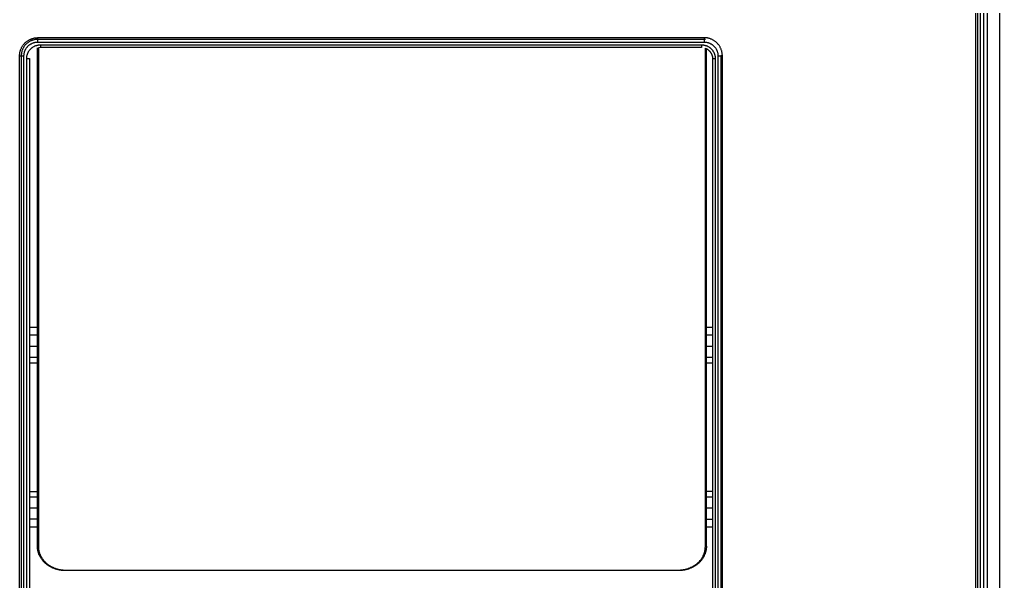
# Model space of a CAD drawing. Header units: millimetres. Extents: x 3033 to 5751, y 230 to 1450.
# Drawn here: x 3396 to 3575.3, y 622.5 to 725.4 of the extents above; entities that cross this region are included whole.
import ezdxf

# ---------------------------------------------------------------- set-up
doc = ezdxf.new("R2010")
doc.units = ezdxf.units.MM
doc.header["$MEASUREMENT"] = 0
doc.layers.add('LAYER 10', color=2, linetype='Continuous')

msp = doc.modelspace()

# ---------------------------------------------------------------- linework, layer by layer
at = {"layer": 'LAYER 10'}
for p, q in [((3572.43, 795.25), (3572.43, 531.25)), ((3573.13, 795.25), (3573.13, 531.25)), ((3575.34, 795.25), (3575.34, 531.25)), ((3571.04, 535.25), (3571.04, 791.25)), ((3571.34, 791.25), (3571.34, 535.25)), ((3571.84, 791.25), (3571.84, 535.25)), ((3396.71, 720.75), (3396.78, 720.84)), ((3396.78, 720.84), (3396.85, 720.92)), ((3396.85, 720.92), (3396.93, 721.01)), ((3396.93, 721.01), (3397.01, 721.09)), ((3397.01, 721.09), (3397.09, 721.17)), ((3397.15, 720.8), (3397.08, 720.73)), ((3397.09, 721.17), (3397.17, 721.24)), ((3397.22, 720.87), (3397.15, 720.8)), ((3397.17, 721.24), (3397.26, 721.31)), ((3397.29, 720.95), (3397.22, 720.87)), ((3397.26, 721.31), (3397.35, 721.38)), ((3397.37, 721.01), (3397.29, 720.95)), ((3397.35, 721.38), (3397.44, 721.45)), ((3397.45, 721.08), (3397.37, 721.01)), ((3397.44, 721.45), (3397.53, 721.51)), ((3397.53, 721.14), (3397.45, 721.08)), ((3397.53, 721.51), (3397.63, 721.57)), ((3397.61, 721.2), (3397.53, 721.14)), ((3397.7, 721.26), (3397.61, 721.2)), ((3397.63, 721.57), (3397.72, 721.63)), ((3397.78, 721.32), (3397.7, 721.26)), ((3397.72, 721.63), (3397.82, 721.68)), ((3397.87, 721.37), (3397.78, 721.32)), ((3397.82, 721.68), (3397.92, 721.73)), ((3397.83, 720.75), (3397.9, 720.8)), ((3397.96, 721.42), (3397.87, 721.37)), ((3397.9, 720.8), (3397.97, 720.84)), ((3397.92, 721.73), (3398.03, 721.78)), ((3398.05, 721.46), (3397.96, 721.42)), ((3397.97, 720.84), (3398.04, 720.89)), ((3398.03, 721.78), (3398.13, 721.82)), ((3398.04, 720.89), (3398.12, 720.93)), ((3398.15, 721.51), (3398.05, 721.46)), ((3398.12, 720.93), (3398.19, 720.97)), ((3398.13, 721.82), (3398.24, 721.86)), ((3398.24, 721.54), (3398.15, 721.51)), ((3398.19, 720.97), (3398.27, 721.01)), ((3398.24, 721.86), (3398.34, 721.9)), ((3398.34, 721.58), (3398.24, 721.54)), ((3398.27, 721.01), (3398.35, 721.05)), ((3398.34, 721.9), (3398.45, 721.93)), ((3398.43, 721.61), (3398.34, 721.58)), ((3398.35, 721.05), (3398.42, 721.08)), ((3398.42, 721.08), (3398.5, 721.11)), ((3398.53, 721.64), (3398.43, 721.61)), ((3398.45, 721.93), (3398.56, 721.96)), ((3398.5, 721.11), (3398.58, 721.14)), ((3398.63, 721.67), (3398.53, 721.64)), ((3398.56, 721.96), (3398.67, 721.98)), ((3398.58, 721.14), (3398.67, 721.16)), ((3398.73, 721.69), (3398.63, 721.67)), ((3398.67, 721.98), (3398.78, 722.01)), ((3398.67, 721.16), (3398.75, 721.18)), ((3398.83, 721.71), (3398.73, 721.69)), ((3398.75, 721.18), (3398.83, 721.2)), ((3398.78, 722.01), (3398.89, 722.02)), ((3398.93, 721.73), (3398.83, 721.71)), ((3398.83, 721.2), (3398.92, 721.22)), ((3398.89, 722.02), (3399, 722.04)), ((3398.92, 721.22), (3399, 721.23)), ((3399.03, 721.74), (3398.93, 721.73)), ((3399, 722.04), (3399.12, 722.05)), ((3399, 721.23), (3399.09, 721.24)), ((3399.14, 721.75), (3399.03, 721.74)), ((3399.09, 721.24), (3399.17, 721.25)), ((3399.12, 722.05), (3399.23, 722.05)), ((3399.24, 721.75), (3399.14, 721.75)), ((3399.17, 721.25), (3399.26, 721.25)), ((3399.23, 722.05), (3399.34, 722.05)), ((3399.34, 721.75), (3399.24, 721.75)), ((3399.26, 721.25), (3399.34, 721.25)), ((3399.34, 722.05), (3399.34, 721.75)), ((3521.34, 722.05), (3399.34, 722.05)), ((3521.34, 721.75), (3399.34, 721.75)), ((3399.34, 721.75), (3399.34, 721.25)), ((3399.34, 721.25), (3521.34, 721.25)), ((3521.34, 722.05), (3521.34, 721.75)), ((3521.45, 722.05), (3521.34, 722.05)), ((3521.34, 721.75), (3521.34, 721.25)), ((3521.53, 721.75), (3521.34, 721.75)), ((3521.34, 721.25), (3521.43, 721.25)), ((3521.43, 721.25), (3521.51, 721.25)), ((3521.57, 722.05), (3521.45, 722.05)), ((3521.51, 721.25), (3521.6, 721.24)), ((3521.68, 722.04), (3521.57, 722.05)), ((3521.6, 721.24), (3521.68, 721.23)), ((3521.79, 722.02), (3521.68, 722.04)), ((3521.68, 721.23), (3521.77, 721.22)), ((3521.77, 721.22), (3521.85, 721.2)), ((3521.9, 722.01), (3521.79, 722.02)), ((3521.85, 721.2), (3521.93, 721.18)), ((3522.01, 721.98), (3521.9, 722.01)), ((3521.93, 721.18), (3522.02, 721.16)), ((3522.12, 721.96), (3522.01, 721.98)), ((3522.02, 721.16), (3522.1, 721.14)), ((3522.1, 721.14), (3522.18, 721.11)), ((3522.23, 721.93), (3522.12, 721.96)), ((3522.18, 721.11), (3522.26, 721.08)), ((3522.34, 721.9), (3522.23, 721.93)), ((3522.26, 721.08), (3522.34, 721.05)), ((3522.45, 721.86), (3522.34, 721.9)), ((3522.34, 721.05), (3522.41, 721.01)), ((3522.41, 721.01), (3522.49, 720.97)), ((3522.55, 721.82), (3522.45, 721.86)), ((3522.49, 720.97), (3522.57, 720.93)), ((3522.66, 721.78), (3522.55, 721.82)), ((3522.57, 720.93), (3522.64, 720.89)), ((3522.64, 720.89), (3522.71, 720.84)), ((3522.76, 721.73), (3522.66, 721.78)), ((3522.71, 720.84), (3522.78, 720.8)), ((3522.86, 721.68), (3522.76, 721.73)), ((3522.78, 720.8), (3522.85, 720.75)), ((3522.96, 721.63), (3522.86, 721.68)), ((3523.06, 721.57), (3522.96, 721.63)), ((3523.15, 721.51), (3523.06, 721.57)), ((3523.24, 721.45), (3523.15, 721.51)), ((3523.33, 721.38), (3523.24, 721.45)), ((3523.42, 721.31), (3523.33, 721.38)), ((3523.51, 721.24), (3523.42, 721.31)), ((3523.59, 721.17), (3523.51, 721.24)), ((3523.67, 721.09), (3523.59, 721.17)), ((3523.75, 721.01), (3523.67, 721.09)), ((3523.83, 720.92), (3523.75, 721.01)), ((3523.9, 720.84), (3523.83, 720.92)), ((3523.97, 720.75), (3523.9, 720.84)), ((3396.05, 718.98), (3396.06, 719.09)), ((3396.06, 719.09), (3396.07, 719.2)), ((3396.07, 719.2), (3396.09, 719.31)), ((3396.09, 719.31), (3396.11, 719.42)), ((3396.11, 719.42), (3396.13, 719.53)), ((3396.13, 719.53), (3396.16, 719.64)), ((3396.16, 719.64), (3396.2, 719.75)), ((3396.2, 719.75), (3396.23, 719.86)), ((3396.23, 719.86), (3396.27, 719.96)), ((3396.27, 719.96), (3396.31, 720.07)), ((3396.31, 720.07), (3396.36, 720.17)), ((3396.36, 719.06), (3396.35, 718.96)), ((3396.36, 720.17), (3396.41, 720.27)), ((3396.37, 719.16), (3396.36, 719.06)), ((3396.38, 719.26), (3396.37, 719.16)), ((3396.4, 719.36), (3396.38, 719.26)), ((3396.43, 719.46), (3396.4, 719.36)), ((3396.41, 720.27), (3396.46, 720.37)), ((3396.45, 719.56), (3396.43, 719.46)), ((3396.48, 719.66), (3396.45, 719.56)), ((3396.46, 720.37), (3396.52, 720.47)), ((3396.51, 719.76), (3396.48, 719.66)), ((3396.55, 719.85), (3396.51, 719.76)), ((3396.52, 720.47), (3396.58, 720.56)), ((3396.59, 719.95), (3396.55, 719.85)), ((3396.58, 720.56), (3396.65, 720.66)), ((3396.63, 720.04), (3396.59, 719.95)), ((3396.68, 720.13), (3396.63, 720.04)), ((3396.65, 720.66), (3396.71, 720.75)), ((3396.73, 720.22), (3396.68, 720.13)), ((3396.78, 720.31), (3396.73, 720.22)), ((3396.83, 720.4), (3396.78, 720.31)), ((3396.89, 720.48), (3396.83, 720.4)), ((3396.85, 719.01), (3396.86, 719.09)), ((3396.85, 718.92), (3396.85, 719.01)), ((3396.86, 719.09), (3396.88, 719.18)), ((3396.88, 719.18), (3396.89, 719.26)), ((3396.95, 720.57), (3396.89, 720.48)), ((3396.89, 719.26), (3396.91, 719.35)), ((3396.91, 719.35), (3396.93, 719.43)), ((3396.93, 719.43), (3396.96, 719.51)), ((3397.01, 720.65), (3396.95, 720.57)), ((3396.96, 719.51), (3396.99, 719.59)), ((3396.99, 719.59), (3397.02, 719.67)), ((3397.08, 720.73), (3397.01, 720.65)), ((3397.02, 719.67), (3397.05, 719.75)), ((3397.05, 719.75), (3397.08, 719.83)), ((3397.08, 719.83), (3397.12, 719.9)), ((3397.12, 719.9), (3397.16, 719.98)), ((3397.16, 719.98), (3397.2, 720.05)), ((3397.2, 720.05), (3397.25, 720.12)), ((3397.25, 720.12), (3397.3, 720.2)), ((3397.3, 720.2), (3397.35, 720.26)), ((3397.35, 720.26), (3397.4, 720.33)), ((3397.4, 720.33), (3397.46, 720.4)), ((3397.43, 718.93), (3397.46, 719.01)), ((3397.46, 720.4), (3397.51, 720.46)), ((3397.46, 719.01), (3397.49, 719.09)), ((3397.49, 719.09), (3397.52, 719.17)), ((3397.51, 720.46), (3397.57, 720.52)), ((3397.52, 719.17), (3397.55, 719.25)), ((3397.55, 719.25), (3397.58, 719.33)), ((3397.57, 720.52), (3397.63, 720.58)), ((3397.58, 719.33), (3397.62, 719.4)), ((3397.62, 719.4), (3397.66, 719.48)), ((3397.63, 720.58), (3397.7, 720.64)), ((3397.66, 719.48), (3397.7, 719.55)), ((3397.7, 720.64), (3397.76, 720.69)), ((3397.7, 719.55), (3397.75, 719.62)), ((3397.75, 719.62), (3397.8, 719.7)), ((3397.76, 720.69), (3397.83, 720.75)), ((3397.8, 719.7), (3397.85, 719.76)), ((3397.85, 719.76), (3397.9, 719.83)), ((3397.9, 719.83), (3397.96, 719.9)), ((3397.96, 719.9), (3398.01, 719.96)), ((3398.01, 719.96), (3398.07, 720.02)), ((3398.07, 720.02), (3398.13, 720.08)), ((3398.13, 720.08), (3398.2, 720.14)), ((3398.2, 720.14), (3398.26, 720.19)), ((3398.26, 720.19), (3398.33, 720.25)), ((3398.33, 720.25), (3398.4, 720.3)), ((3398.4, 720.3), (3398.47, 720.34)), ((3398.47, 720.34), (3398.54, 720.39)), ((3398.54, 720.39), (3398.62, 720.43)), ((3398.62, 720.43), (3398.69, 720.47)), ((3398.69, 720.47), (3398.77, 720.51)), ((3398.77, 720.51), (3398.85, 720.55)), ((3398.85, 720.55), (3398.92, 720.58)), ((3398.92, 720.58), (3399, 720.61)), ((3399, 720.61), (3399.08, 720.64)), ((3399.08, 720.64), (3399.17, 720.66)), ((3399.17, 720.66), (3399.25, 720.68)), ((3399.25, 720.68), (3399.33, 720.7)), ((3399.29, 629.01), (3399.29, 720.18)), ((3399.33, 720.7), (3399.42, 720.72)), ((3399.42, 720.72), (3399.5, 720.73)), ((3399.5, 720.73), (3399.59, 720.74)), ((3399.84, 720.25), (3399.5, 720.22)), ((3399.5, 720.22), (3399.5, 628.92)), ((3399.59, 720.74), (3399.67, 720.75)), ((3399.67, 720.75), (3399.76, 720.75)), ((3399.76, 720.75), (3399.84, 720.75)), ((3399.84, 720.75), (3520.84, 720.75)), ((3399.84, 720.75), (3399.84, 720.25)), ((3520.84, 720.25), (3399.84, 720.25)), ((3520.84, 720.75), (3520.84, 720.25)), ((3520.84, 720.75), (3520.93, 720.75)), ((3520.93, 720.75), (3521.01, 720.75)), ((3521.01, 720.75), (3521.1, 720.74)), ((3521.1, 720.74), (3521.18, 720.73)), ((3521.18, 720.73), (3521.27, 720.72)), ((3521.27, 720.72), (3521.35, 720.7)), ((3521.35, 720.7), (3521.43, 720.68)), ((3521.43, 720.68), (3521.52, 720.66)), ((3521.52, 720.66), (3521.6, 720.64)), ((3521.53, 720.13), (3521.59, 720.11)), ((3521.53, 628.92), (3521.53, 720.13)), ((3521.59, 720.11), (3521.66, 720.08)), ((3521.6, 720.64), (3521.68, 720.61)), ((3521.66, 720.08), (3521.72, 720.05)), ((3521.68, 720.61), (3521.76, 720.58)), ((3521.72, 720.05), (3521.78, 720.02)), ((3521.74, 629.01), (3521.74, 720.04)), ((3521.76, 720.58), (3521.84, 720.55)), ((3521.78, 720.02), (3521.84, 719.98)), ((3521.84, 720.55), (3521.91, 720.51)), ((3521.84, 719.98), (3521.9, 719.95)), ((3521.9, 719.95), (3521.96, 719.91)), ((3521.91, 720.51), (3521.99, 720.47)), ((3521.96, 719.91), (3522.02, 719.87)), ((3521.99, 720.47), (3522.07, 720.43)), ((3522.02, 719.87), (3522.07, 719.83)), ((3522.07, 720.43), (3522.14, 720.39)), ((3522.07, 719.83), (3522.13, 719.78)), ((3522.13, 719.78), (3522.18, 719.74)), ((3522.14, 720.39), (3522.21, 720.34)), ((3522.18, 719.74), (3522.23, 719.69)), ((3522.21, 720.34), (3522.28, 720.3)), ((3522.23, 719.69), (3522.28, 719.64)), ((3522.28, 720.3), (3522.35, 720.25)), ((3522.28, 719.64), (3522.33, 719.59)), ((3522.33, 719.59), (3522.37, 719.54)), ((3522.35, 720.25), (3522.42, 720.19)), ((3522.37, 719.54), (3522.42, 719.48)), ((3522.42, 720.19), (3522.48, 720.14)), ((3522.42, 719.48), (3522.46, 719.43)), ((3522.46, 719.43), (3522.5, 719.37)), ((3522.48, 720.14), (3522.55, 720.08)), ((3522.5, 719.37), (3522.54, 719.31)), ((3522.54, 719.31), (3522.57, 719.25)), ((3522.55, 720.08), (3522.61, 720.02)), ((3522.57, 719.25), (3522.61, 719.19)), ((3522.61, 720.02), (3522.67, 719.96)), ((3522.61, 719.19), (3522.64, 719.13)), ((3522.64, 719.13), (3522.67, 719.07)), ((3522.67, 719.96), (3522.73, 719.9)), ((3522.67, 719.07), (3522.7, 719)), ((3522.7, 719), (3522.72, 718.94)), ((3522.73, 719.9), (3522.78, 719.83)), ((3522.78, 719.83), (3522.83, 719.76)), ((3522.83, 719.76), (3522.88, 719.7)), ((3522.85, 720.75), (3522.92, 720.69)), ((3522.88, 719.7), (3522.93, 719.62)), ((3522.92, 720.69), (3522.98, 720.64)), ((3522.93, 719.62), (3522.98, 719.55)), ((3522.98, 720.64), (3523.05, 720.58)), ((3522.98, 719.55), (3523.02, 719.48)), ((3523.02, 719.48), (3523.06, 719.4)), ((3523.05, 720.58), (3523.11, 720.52)), ((3523.06, 719.4), (3523.1, 719.33)), ((3523.1, 719.33), (3523.13, 719.25)), ((3523.11, 720.52), (3523.17, 720.46)), ((3523.13, 719.25), (3523.17, 719.17)), ((3523.17, 720.46), (3523.23, 720.4)), ((3523.17, 719.17), (3523.2, 719.09)), ((3523.2, 719.09), (3523.22, 719.01)), ((3523.22, 719.01), (3523.25, 718.93)), ((3523.23, 720.4), (3523.28, 720.33)), ((3523.28, 720.33), (3523.33, 720.26)), ((3523.33, 720.26), (3523.38, 720.2)), ((3523.38, 720.2), (3523.43, 720.12)), ((3523.43, 720.12), (3523.48, 720.05)), ((3523.48, 720.05), (3523.52, 719.98)), ((3523.52, 719.98), (3523.56, 719.9)), ((3523.56, 719.9), (3523.6, 719.83)), ((3523.6, 719.83), (3523.63, 719.75)), ((3523.63, 719.75), (3523.67, 719.67)), ((3523.67, 719.67), (3523.7, 719.59)), ((3523.7, 719.59), (3523.72, 719.51)), ((3523.72, 719.51), (3523.75, 719.43)), ((3523.75, 719.43), (3523.77, 719.35)), ((3523.77, 719.35), (3523.79, 719.26)), ((3523.79, 719.26), (3523.8, 719.18)), ((3523.8, 719.18), (3523.82, 719.09)), ((3523.82, 719.09), (3523.83, 719.01)), ((3523.83, 719.01), (3523.84, 718.92)), ((3524.04, 720.66), (3523.97, 720.75)), ((3524.1, 720.56), (3524.04, 720.66)), ((3524.16, 720.47), (3524.1, 720.56)), ((3524.22, 720.37), (3524.16, 720.47)), ((3524.27, 720.27), (3524.22, 720.37)), ((3524.32, 720.17), (3524.27, 720.27)), ((3524.37, 720.07), (3524.32, 720.17)), ((3524.41, 719.96), (3524.37, 720.07)), ((3524.45, 719.86), (3524.41, 719.96)), ((3524.49, 719.75), (3524.45, 719.86)), ((3524.52, 719.64), (3524.49, 719.75)), ((3524.55, 719.53), (3524.52, 719.64)), ((3524.57, 719.42), (3524.55, 719.53)), ((3524.59, 719.31), (3524.57, 719.42)), ((3524.61, 719.2), (3524.59, 719.31)), ((3524.62, 719.09), (3524.61, 719.2)), ((3524.63, 718.98), (3524.62, 719.09)), ((3396.04, 718.87), (3396.05, 718.98)), ((3396.04, 718.75), (3396.04, 718.87)), ((3396.04, 579.75), (3396.04, 718.75)), ((3396.04, 718.75), (3396.34, 718.75)), ((3396.35, 718.96), (3396.34, 718.86)), ((3396.34, 718.86), (3396.34, 718.75)), ((3396.34, 718.75), (3396.84, 718.75)), ((3396.34, 718.75), (3396.34, 579.75)), ((3396.84, 718.84), (3396.85, 718.92)), ((3396.84, 718.75), (3396.84, 718.84)), ((3396.84, 579.75), (3396.84, 718.75)), ((3397.34, 718.34), (3397.35, 718.42)), ((3397.34, 718.25), (3397.34, 718.34)), ((3397.34, 718.25), (3397.84, 718.25)), ((3397.34, 580.25), (3397.34, 718.25)), ((3397.35, 718.51), (3397.36, 718.59)), ((3397.35, 718.42), (3397.35, 718.51)), ((3397.36, 718.59), (3397.38, 718.68)), ((3397.38, 718.68), (3397.39, 718.76)), ((3397.39, 718.76), (3397.41, 718.85)), ((3397.41, 718.85), (3397.43, 718.93)), ((3397.84, 718.25), (3397.84, 580.25)), ((3522.72, 718.94), (3522.74, 718.87)), ((3522.74, 718.87), (3522.76, 718.8)), ((3522.76, 718.8), (3522.78, 718.74)), ((3522.78, 718.74), (3522.8, 718.67)), ((3522.8, 718.67), (3522.81, 718.6)), ((3522.81, 718.6), (3522.82, 718.53)), ((3522.82, 718.53), (3522.83, 718.46)), ((3522.83, 718.46), (3522.84, 718.39)), ((3522.84, 718.39), (3522.84, 718.32)), ((3522.84, 718.32), (3522.84, 718.25)), ((3522.84, 718.25), (3523.34, 718.25)), ((3522.84, 718.25), (3522.84, 580.25)), ((3523.25, 718.93), (3523.27, 718.85)), ((3523.27, 718.85), (3523.29, 718.76)), ((3523.29, 718.76), (3523.3, 718.68)), ((3523.3, 718.68), (3523.32, 718.59)), ((3523.32, 718.59), (3523.33, 718.51)), ((3523.33, 718.51), (3523.34, 718.42)), ((3523.34, 718.42), (3523.34, 718.34)), ((3523.34, 718.34), (3523.34, 718.25)), ((3523.34, 718.25), (3523.34, 580.25)), ((3523.84, 718.92), (3523.84, 718.84)), ((3523.84, 718.84), (3523.84, 718.75)), ((3523.84, 718.75), (3524.34, 718.75)), ((3523.84, 718.75), (3523.84, 579.75)), ((3524.34, 718.75), (3524.34, 579.75)), ((3524.64, 718.75), (3524.34, 718.75)), ((3524.64, 718.87), (3524.63, 718.98)), ((3524.64, 718.75), (3524.64, 718.87)), ((3524.64, 579.75), (3524.64, 718.75)), ((3397.84, 669.05), (3399.29, 669.05)), ((3521.74, 669.05), (3522.84, 669.05)), ((3399.29, 667.58), (3397.84, 667.58)), ((3522.84, 667.58), (3521.74, 667.58)), ((3397.84, 665.58), (3399.29, 665.58)), ((3521.74, 665.58), (3522.84, 665.58)), ((3399.29, 663.51), (3397.84, 663.51)), ((3522.84, 663.51), (3521.74, 663.51)), ((3399.29, 662.51), (3397.84, 662.51)), ((3522.84, 662.51), (3521.74, 662.51)), ((3397.84, 639.01), (3399.29, 639.01)), ((3522.84, 639.01), (3521.74, 639.01)), ((3397.84, 638.01), (3399.29, 638.01)), ((3521.74, 638.01), (3522.84, 638.01)), ((3399.29, 635.94), (3397.84, 635.94)), ((3522.84, 635.94), (3521.74, 635.94)), ((3399.29, 633.94), (3397.84, 633.94)), ((3521.74, 633.94), (3522.84, 633.94)), ((3399.29, 632.47), (3397.84, 632.47)), ((3522.84, 632.47), (3521.74, 632.47)), ((3399.29, 629), (3399.29, 629.01)), ((3399.3, 629), (3399.29, 629)), ((3399.29, 628.89), (3399.29, 629)), ((3399.3, 628.78), (3399.29, 628.89)), ((3399.3, 628.99), (3399.3, 629)), ((3399.31, 628.99), (3399.3, 628.99)), ((3399.3, 628.66), (3399.3, 628.78)), ((3399.31, 628.55), (3399.3, 628.66)), ((3399.31, 628.98), (3399.31, 628.99)), ((3399.31, 628.98), (3399.31, 628.98)), ((3399.32, 628.97), (3399.31, 628.98)), ((3399.33, 628.44), (3399.31, 628.55)), ((3399.32, 628.97), (3399.32, 628.97)), ((3399.33, 628.96), (3399.32, 628.97)), ((3399.34, 628.96), (3399.33, 628.96)), ((3399.35, 628.33), (3399.33, 628.44)), ((3399.34, 628.95), (3399.34, 628.96)), ((3399.35, 628.95), (3399.34, 628.95)), ((3399.35, 628.95), (3399.35, 628.95)), ((3399.36, 628.94), (3399.35, 628.95)), ((3399.37, 628.22), (3399.35, 628.33)), ((3399.36, 628.94), (3399.36, 628.94)), ((3399.37, 628.94), (3399.36, 628.94)), ((3399.38, 628.93), (3399.37, 628.94)), ((3399.39, 628.11), (3399.37, 628.22)), ((3399.38, 628.93), (3399.38, 628.93)), ((3399.39, 628.93), (3399.38, 628.93)), ((3399.4, 628.93), (3399.39, 628.93)), ((3399.42, 628), (3399.39, 628.11)), ((3399.4, 628.93), (3399.4, 628.93)), ((3399.41, 628.92), (3399.4, 628.93)), ((3399.42, 628.92), (3399.41, 628.92)), ((3399.42, 628.92), (3399.42, 628.92)), ((3399.43, 628.92), (3399.42, 628.92)), ((3399.45, 627.89), (3399.42, 628)), ((3399.44, 628.92), (3399.43, 628.92)), ((3399.44, 628.92), (3399.44, 628.92)), ((3399.45, 628.92), (3399.44, 628.92)), ((3399.46, 628.92), (3399.45, 628.92)), ((3399.48, 627.79), (3399.45, 627.89)), ((3399.47, 628.92), (3399.46, 628.92)), ((3399.46, 628.92), (3399.46, 628.92)), ((3399.48, 628.92), (3399.47, 628.92)), ((3399.48, 628.92), (3399.48, 628.92)), ((3399.49, 628.92), (3399.48, 628.92)), ((3399.51, 627.68), (3399.48, 627.79)), ((3399.5, 628.92), (3399.49, 628.92)), ((3399.5, 628.92), (3399.5, 628.82)), ((3399.5, 628.82), (3399.5, 628.71)), ((3399.5, 628.71), (3399.51, 628.6)), ((3399.51, 628.6), (3399.52, 628.5)), ((3399.55, 627.57), (3399.51, 627.68)), ((3399.52, 628.5), (3399.53, 628.39)), ((3399.53, 628.39), (3399.55, 628.28)), ((3399.55, 628.28), (3399.57, 628.18)), ((3399.59, 627.47), (3399.55, 627.57)), ((3399.57, 628.18), (3399.59, 628.07)), ((3399.59, 628.07), (3399.62, 627.97)), ((3399.62, 627.97), (3399.64, 627.87)), ((3399.64, 627.87), (3399.67, 627.77)), ((3399.67, 627.77), (3399.71, 627.66)), ((3399.71, 627.66), (3399.74, 627.56)), ((3399.74, 627.56), (3399.78, 627.46)), ((3521.24, 627.46), (3521.28, 627.56)), ((3521.28, 627.56), (3521.32, 627.66)), ((3521.32, 627.66), (3521.35, 627.77)), ((3521.35, 627.77), (3521.38, 627.87)), ((3521.38, 627.87), (3521.41, 627.97)), ((3521.41, 627.97), (3521.43, 628.07)), ((3521.43, 628.07), (3521.46, 628.18)), ((3521.48, 627.58), (3521.43, 627.48)), ((3521.46, 628.18), (3521.47, 628.28)), ((3521.47, 628.28), (3521.49, 628.39)), ((3521.51, 627.69), (3521.48, 627.58)), ((3521.49, 628.39), (3521.5, 628.5)), ((3521.5, 628.5), (3521.51, 628.6)), ((3521.51, 628.6), (3521.52, 628.71)), ((3521.55, 627.8), (3521.51, 627.69)), ((3521.52, 628.71), (3521.53, 628.82)), ((3521.53, 628.82), (3521.53, 628.92)), ((3521.53, 628.92), (3521.54, 628.92)), ((3521.53, 628.92), (3521.53, 628.92)), ((3521.54, 628.92), (3521.55, 628.92)), ((3521.55, 628.92), (3521.56, 628.92)), ((3521.55, 628.92), (3521.55, 628.92)), ((3521.58, 627.9), (3521.55, 627.8)), ((3521.56, 628.92), (3521.57, 628.92)), ((3521.57, 628.92), (3521.58, 628.92)), ((3521.58, 628.92), (3521.59, 628.92)), ((3521.58, 628.92), (3521.58, 628.92)), ((3521.61, 628.01), (3521.58, 627.9)), ((3521.59, 628.92), (3521.6, 628.92)), ((3521.6, 628.92), (3521.61, 628.92)), ((3521.6, 628.92), (3521.6, 628.92)), ((3521.61, 628.92), (3521.62, 628.92)), ((3521.64, 628.12), (3521.61, 628.01)), ((3521.62, 628.93), (3521.63, 628.93)), ((3521.62, 628.92), (3521.62, 628.93)), ((3521.63, 628.93), (3521.64, 628.93)), ((3521.64, 628.93), (3521.65, 628.93)), ((3521.64, 628.93), (3521.64, 628.93)), ((3521.66, 628.23), (3521.64, 628.12)), ((3521.65, 628.94), (3521.66, 628.94)), ((3521.65, 628.93), (3521.65, 628.94)), ((3521.65, 628.17), (3521.67, 628.27)), ((3521.66, 628.94), (3521.67, 628.94)), ((3521.68, 628.34), (3521.66, 628.23)), ((3521.67, 628.95), (3521.68, 628.95)), ((3521.67, 628.94), (3521.67, 628.95)), ((3521.68, 628.95), (3521.69, 628.96)), ((3521.68, 628.95), (3521.68, 628.95)), ((3521.7, 628.45), (3521.68, 628.34)), ((3521.69, 628.96), (3521.7, 628.97)), ((3521.69, 628.96), (3521.69, 628.96)), ((3521.7, 628.97), (3521.71, 628.98)), ((3521.7, 628.97), (3521.7, 628.97)), ((3521.71, 628.56), (3521.7, 628.45)), ((3521.71, 628.98), (3521.72, 628.99)), ((3521.71, 628.98), (3521.71, 628.98)), ((3521.72, 628.67), (3521.71, 628.56)), ((3521.72, 628.99), (3521.73, 629)), ((3521.72, 628.99), (3521.72, 628.99)), ((3521.73, 628.78), (3521.72, 628.67)), ((3521.73, 629), (3521.74, 629.01)), ((3521.73, 629), (3521.73, 629)), ((3521.74, 629), (3521.73, 628.89)), ((3521.73, 628.89), (3521.73, 628.78)), ((3399.64, 627.37), (3399.59, 627.47)), ((3399.68, 627.27), (3399.64, 627.37)), ((3399.73, 627.16), (3399.68, 627.27)), ((3399.79, 627.06), (3399.73, 627.16)), ((3399.78, 627.46), (3399.82, 627.37)), ((3399.84, 626.97), (3399.79, 627.06)), ((3399.82, 627.37), (3399.87, 627.27)), ((3399.9, 626.87), (3399.84, 626.97)), ((3399.87, 627.27), (3399.92, 627.17)), ((3399.96, 626.77), (3399.9, 626.87)), ((3399.92, 627.17), (3399.97, 627.07)), ((3400.02, 626.68), (3399.96, 626.77)), ((3399.97, 627.07), (3400.02, 626.97)), ((3400.02, 626.97), (3400.08, 626.87)), ((3400.09, 626.59), (3400.02, 626.68)), ((3400.08, 626.87), (3400.14, 626.78)), ((3400.15, 626.5), (3400.09, 626.59)), ((3400.14, 626.78), (3400.2, 626.68)), ((3400.23, 626.4), (3400.15, 626.5)), ((3400.2, 626.68), (3400.27, 626.59)), ((3400.3, 626.31), (3400.23, 626.4)), ((3400.27, 626.59), (3400.34, 626.5)), ((3400.38, 626.23), (3400.3, 626.31)), ((3400.34, 626.5), (3400.41, 626.41)), ((3400.46, 626.14), (3400.38, 626.23)), ((3400.41, 626.41), (3400.48, 626.33)), ((3400.54, 626.05), (3400.46, 626.14)), ((3400.48, 626.33), (3400.55, 626.24)), ((3400.62, 625.97), (3400.54, 626.05)), ((3400.55, 626.24), (3400.63, 626.16)), ((3400.71, 625.89), (3400.62, 625.97)), ((3400.63, 626.16), (3400.71, 626.08)), ((3400.71, 626.08), (3400.79, 626)), ((3400.8, 625.81), (3400.71, 625.89)), ((3400.79, 626), (3400.87, 625.93)), ((3400.89, 625.74), (3400.8, 625.81)), ((3400.87, 625.93), (3400.96, 625.85)), ((3400.96, 625.85), (3401.05, 625.78)), ((3401.05, 625.78), (3401.14, 625.71)), ((3519.89, 625.71), (3519.98, 625.78)), ((3519.98, 625.78), (3520.07, 625.85)), ((3520.07, 625.85), (3520.15, 625.93)), ((3520.23, 625.81), (3520.14, 625.74)), ((3520.15, 625.93), (3520.23, 626)), ((3520.23, 626), (3520.31, 626.08)), ((3520.32, 625.89), (3520.23, 625.81)), ((3520.31, 626.08), (3520.39, 626.16)), ((3520.4, 625.97), (3520.32, 625.89)), ((3520.39, 626.16), (3520.47, 626.24)), ((3520.48, 626.05), (3520.4, 625.97)), ((3520.47, 626.24), (3520.54, 626.33)), ((3520.57, 626.14), (3520.48, 626.05)), ((3520.54, 626.33), (3520.62, 626.41)), ((3520.65, 626.23), (3520.57, 626.14)), ((3520.62, 626.41), (3520.69, 626.5)), ((3520.72, 626.31), (3520.65, 626.23)), ((3520.69, 626.5), (3520.75, 626.59)), ((3520.8, 626.4), (3520.72, 626.31)), ((3520.75, 626.59), (3520.82, 626.68)), ((3520.87, 626.5), (3520.8, 626.4)), ((3520.82, 626.68), (3520.88, 626.78)), ((3520.94, 626.59), (3520.87, 626.5)), ((3520.88, 626.78), (3520.94, 626.87)), ((3520.94, 626.87), (3521, 626.97)), ((3521, 626.68), (3520.94, 626.59)), ((3521, 626.97), (3521.06, 627.07)), ((3521.07, 626.77), (3521, 626.68)), ((3521.06, 627.07), (3521.11, 627.17)), ((3521.13, 626.87), (3521.07, 626.77)), ((3521.11, 627.17), (3521.16, 627.27)), ((3521.18, 626.97), (3521.13, 626.87)), ((3521.16, 627.27), (3521.2, 627.37)), ((3521.24, 627.07), (3521.18, 626.97)), ((3521.2, 627.37), (3521.24, 627.46)), ((3521.29, 627.17), (3521.24, 627.07)), ((3521.34, 627.27), (3521.29, 627.17)), ((3521.39, 627.37), (3521.34, 627.27)), ((3521.43, 627.48), (3521.39, 627.37)), ((3400.98, 625.66), (3400.89, 625.74)), ((3401.08, 625.59), (3400.98, 625.66)), ((3401.18, 625.52), (3401.08, 625.59)), ((3401.14, 625.71), (3401.23, 625.64)), ((3401.27, 625.45), (3401.18, 625.52)), ((3401.23, 625.64), (3401.32, 625.57)), ((3401.38, 625.38), (3401.27, 625.45)), ((3401.32, 625.57), (3401.42, 625.5)), ((3401.48, 625.32), (3401.38, 625.38)), ((3401.42, 625.5), (3401.51, 625.44)), ((3401.58, 625.26), (3401.48, 625.32)), ((3401.51, 625.44), (3401.61, 625.38)), ((3401.69, 625.2), (3401.58, 625.26)), ((3401.61, 625.38), (3401.71, 625.32)), ((3401.8, 625.14), (3401.69, 625.2)), ((3401.71, 625.32), (3401.81, 625.27)), ((3401.91, 625.08), (3401.8, 625.14)), ((3401.81, 625.27), (3401.92, 625.21)), ((3402.02, 625.03), (3401.91, 625.08)), ((3401.92, 625.21), (3402.02, 625.16)), ((3402.02, 625.16), (3402.12, 625.11)), ((3402.13, 624.98), (3402.02, 625.03)), ((3402.12, 625.11), (3402.23, 625.06)), ((3402.25, 624.93), (3402.13, 624.98)), ((3402.23, 625.06), (3402.33, 625.02)), ((3402.36, 624.89), (3402.25, 624.93)), ((3402.33, 625.02), (3402.44, 624.98)), ((3402.48, 624.85), (3402.36, 624.89)), ((3402.44, 624.98), (3402.55, 624.94)), ((3402.6, 624.8), (3402.48, 624.85)), ((3402.55, 624.94), (3402.66, 624.9)), ((3402.72, 624.77), (3402.6, 624.8)), ((3402.66, 624.9), (3402.78, 624.86)), ((3402.84, 624.73), (3402.72, 624.77)), ((3402.78, 624.86), (3402.89, 624.83)), ((3402.96, 624.7), (3402.84, 624.73)), ((3402.89, 624.83), (3403.01, 624.8)), ((3403.08, 624.67), (3402.96, 624.7)), ((3403.01, 624.8), (3403.12, 624.77)), ((3403.21, 624.64), (3403.08, 624.67)), ((3403.12, 624.77), (3403.24, 624.74)), ((3403.33, 624.61), (3403.21, 624.64)), ((3403.24, 624.74), (3403.36, 624.72)), ((3403.46, 624.59), (3403.33, 624.61)), ((3403.36, 624.72), (3403.47, 624.69)), ((3403.58, 624.57), (3403.46, 624.59)), ((3403.47, 624.69), (3403.6, 624.67)), ((3403.71, 624.55), (3403.58, 624.57)), ((3403.6, 624.67), (3403.72, 624.66)), ((3403.84, 624.54), (3403.71, 624.55)), ((3403.72, 624.66), (3403.85, 624.64)), ((3403.96, 624.52), (3403.84, 624.54)), ((3403.85, 624.64), (3403.97, 624.63)), ((3404.09, 624.52), (3403.96, 624.52)), ((3403.97, 624.63), (3404.1, 624.62)), ((3404.22, 624.51), (3404.09, 624.52)), ((3404.1, 624.62), (3404.22, 624.61)), ((3404.22, 624.61), (3404.35, 624.61)), ((3404.35, 624.5), (3404.22, 624.51)), ((3404.35, 624.61), (3404.47, 624.61)), ((3404.47, 624.5), (3404.35, 624.5)), ((3404.47, 624.61), (3516.55, 624.61)), ((3404.47, 624.5), (3404.47, 624.61)), ((3516.55, 624.5), (3404.47, 624.5)), ((3516.55, 624.5), (3516.55, 624.61)), ((3516.55, 624.61), (3516.68, 624.61)), ((3516.68, 624.5), (3516.55, 624.5)), ((3516.68, 624.61), (3516.8, 624.61)), ((3516.8, 624.51), (3516.68, 624.5)), ((3516.8, 624.61), (3516.93, 624.62)), ((3516.93, 624.52), (3516.8, 624.51)), ((3516.93, 624.62), (3517.05, 624.63)), ((3517.06, 624.52), (3516.93, 624.52)), ((3517.05, 624.63), (3517.18, 624.64)), ((3517.19, 624.54), (3517.06, 624.52)), ((3517.18, 624.64), (3517.3, 624.66)), ((3517.31, 624.55), (3517.19, 624.54)), ((3517.3, 624.66), (3517.43, 624.67)), ((3517.44, 624.57), (3517.31, 624.55)), ((3517.43, 624.67), (3517.55, 624.69)), ((3517.56, 624.59), (3517.44, 624.57)), ((3517.55, 624.69), (3517.67, 624.72)), ((3517.69, 624.61), (3517.56, 624.59)), ((3517.67, 624.72), (3517.79, 624.74)), ((3517.81, 624.64), (3517.69, 624.61)), ((3517.79, 624.74), (3517.9, 624.77)), ((3517.94, 624.66), (3517.81, 624.64)), ((3517.9, 624.77), (3518.02, 624.8)), ((3518.06, 624.7), (3517.94, 624.66)), ((3518.02, 624.8), (3518.13, 624.83)), ((3518.18, 624.73), (3518.06, 624.7)), ((3518.13, 624.83), (3518.25, 624.86)), ((3518.31, 624.77), (3518.18, 624.73)), ((3518.25, 624.86), (3518.36, 624.9)), ((3518.43, 624.8), (3518.31, 624.77)), ((3518.36, 624.9), (3518.47, 624.94)), ((3518.55, 624.85), (3518.43, 624.8)), ((3518.47, 624.94), (3518.58, 624.98)), ((3518.66, 624.89), (3518.55, 624.85)), ((3518.58, 624.98), (3518.69, 625.02)), ((3518.78, 624.93), (3518.66, 624.89)), ((3518.69, 625.02), (3518.8, 625.06)), ((3518.89, 624.98), (3518.78, 624.93)), ((3518.8, 625.06), (3518.9, 625.11)), ((3519, 625.03), (3518.89, 624.98)), ((3518.9, 625.11), (3519.01, 625.16)), ((3519.12, 625.08), (3519, 625.03)), ((3519.01, 625.16), (3519.11, 625.21)), ((3519.11, 625.21), (3519.21, 625.27)), ((3519.23, 625.14), (3519.12, 625.08)), ((3519.21, 625.27), (3519.31, 625.32)), ((3519.34, 625.2), (3519.23, 625.14)), ((3519.31, 625.32), (3519.41, 625.38)), ((3519.44, 625.26), (3519.34, 625.2)), ((3519.41, 625.38), (3519.51, 625.44)), ((3519.55, 625.32), (3519.44, 625.26)), ((3519.51, 625.44), (3519.61, 625.5)), ((3519.65, 625.38), (3519.55, 625.32)), ((3519.61, 625.5), (3519.7, 625.57)), ((3519.75, 625.45), (3519.65, 625.38)), ((3519.7, 625.57), (3519.8, 625.64)), ((3519.85, 625.52), (3519.75, 625.45)), ((3519.8, 625.64), (3519.89, 625.71)), ((3519.95, 625.59), (3519.85, 625.52)), ((3520.04, 625.66), (3519.95, 625.59)), ((3520.14, 625.74), (3520.04, 625.66))]:
    msp.add_line(p, q, dxfattribs=at)

doc.saveas('drawing.dxf')
